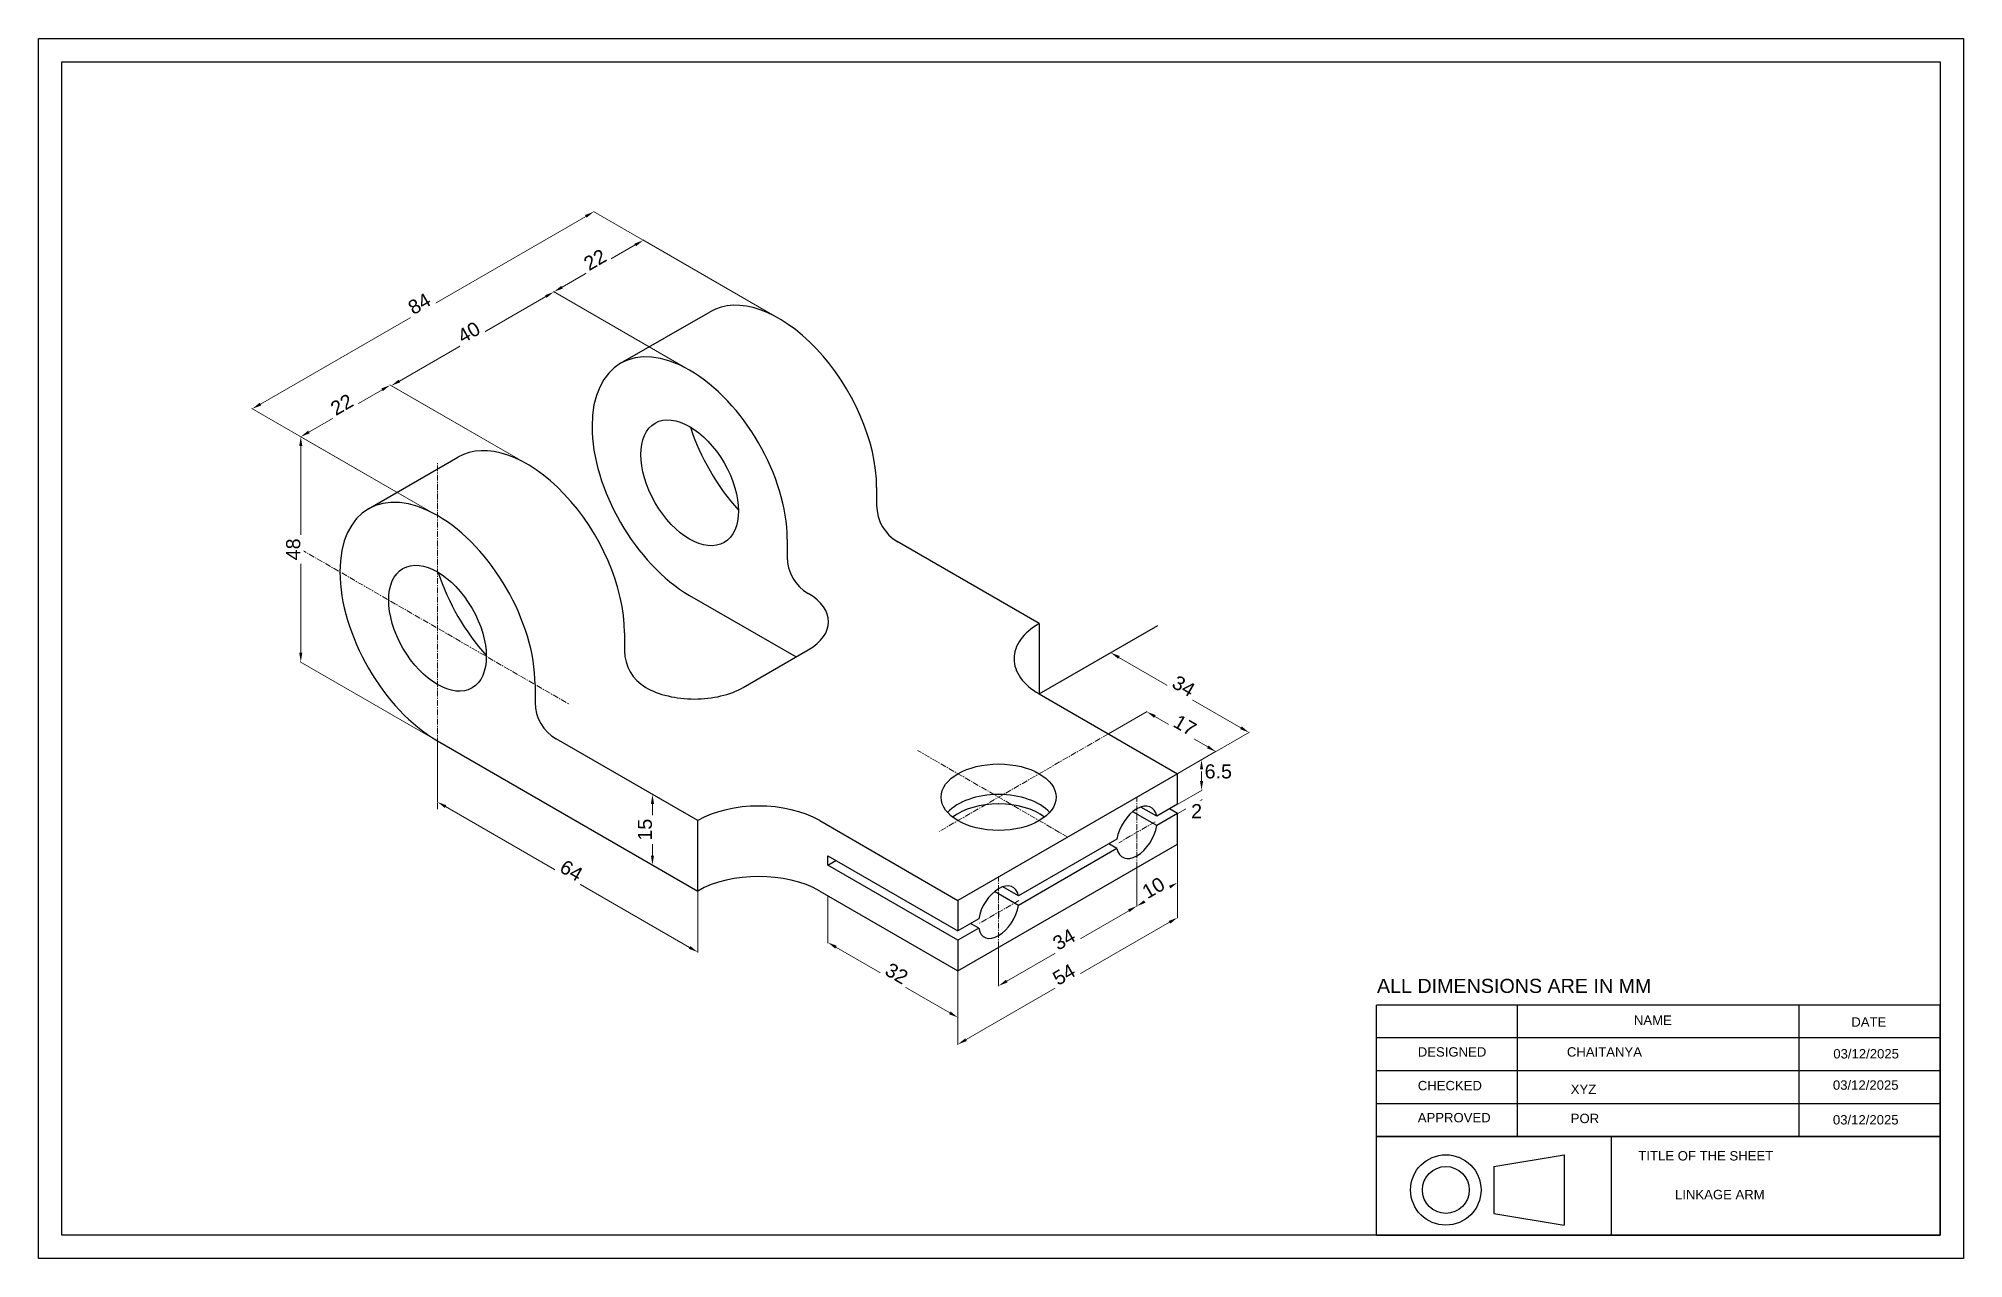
# Model space of a CAD drawing. Header units: millimetres. Extents: x -85 to 325, y -134 to 126.
import ezdxf

# ---------------------------------------------------------------- set-up
doc = ezdxf.new("R2010")
doc.units = ezdxf.units.MM
doc.header["$MEASUREMENT"] = 0
doc.linetypes.add('CENTER', pattern=[2, 1.25, -0.25, 0.25, -0.25])
doc.layers.add('centerline', color=1, linetype='CENTER', lineweight=15)
doc.layers.add('dimension line', color=3, linetype='Continuous', lineweight=15)
doc.layers.add('TEXT', color=254, linetype='Continuous')
doc.styles.get("Standard").update_dxf_attribs({"font": 'arial.ttf'})
doc.dimstyles.new('AM_ANSI$0', dxfattribs={"dimtxt": 3, "dimasz": 2, "dimexe": 0.1, "dimexo": 0.05, "dimgap": 0.06, "dimtad": 1, "dimtoh": 1, "dimdec": 3, "dimzin": 9, "dimdsep": 46, "dimtxsty": 'Standard', "dimcen": 0, "dimclrd": 256, "dimclre": 256, "dimclrt": 256, "dimadec": 0, "dimazin": 2, "dimtp": 0.1, "dimtm": 0.1, "dimtfac": 0.71, "dimtdec": 3, "dimtofl": 0, "dimtmove": 0, "dimatfit": 3, "dimfxl": 1, "dimtfill": 1, "dimtolj": 1, "dimtzin": 7, "dimlwd": -1, "dimlwe": -1, "dimarcsym": 1})

# ---------------------------------------------------------------- blocks, each defined once
blk = doc.blocks.new('*D4')
at = {"layer": 'Defpoints', "color": 0, "transparency": 16777216}
for p in [(-29.12, 40.81), (0, 24), (0, -24)]:
    blk.add_point(p, dxfattribs=at)
at = {"layer": 'dimension line', "transparency": 16777216}
for p, q in [((-0.05, 24.03), (-29.22, 40.87)), ((-29.12, -5.19), (-29.12, 38.81)), ((-0.05, -23.97), (-29.22, -7.13))]:
    blk.add_line(p, q, dxfattribs=at)
for points in [[(-29.46, 38.81), (-28.79, 38.81), (-29.12, 40.81)], [(-29.46, -5.19), (-28.79, -5.19), (-29.12, -7.19)]]:
    blk.add_solid(points, dxfattribs=at)
at = {"layer": 'dimension line', "transparency": 16777216, "insert": (-30.72, 16.81), "char_height": 3, "attachment_point": 5, "rotation": 90, "bg_fill": 3, "box_fill_scale": 1.25, "bg_fill_color": 256, "bg_fill_true_color": 13158600, "bg_fill_transparency": 0}
blk.add_mtext('\\A1;48', dxfattribs=at)
blk = doc.blocks.new('*D5')
at = {"layer": 'Defpoints', "color": 0, "transparency": 16777216}
for p in [(-10.07, 51.81), (19.05, 35), (0, 24)]:
    blk.add_point(p, dxfattribs=at)
at = {"layer": 'dimension line', "transparency": 16777216}
for p, q in [((-27.39, 41.81), (-11.8, 50.81)), ((19, 35.03), (-10.17, 51.87)), ((-0.05, 24.03), (-29.22, 40.87))]:
    blk.add_line(p, q, dxfattribs=at)
for points in [[(-11.97, 51.1), (-11.64, 50.53), (-10.07, 51.81)], [(-27.56, 42.1), (-27.23, 41.53), (-29.12, 40.81)]]:
    blk.add_solid(points, dxfattribs=at)
at = {"layer": 'dimension line', "transparency": 16777216, "insert": (-20.38, 47.67), "char_height": 3, "attachment_point": 5, "rotation": 29.9987, "bg_fill": 3, "box_fill_scale": 1.25, "bg_fill_color": 256, "bg_fill_true_color": 13158600, "bg_fill_transparency": 0}
blk.add_mtext('\\A1;22', dxfattribs=at)
blk = doc.blocks.new('*D6')
at = {"layer": 'Defpoints', "color": 0, "transparency": 16777216}
for p in [(24.79, 71.69), (53.69, 55), (19.05, 35)]:
    blk.add_point(p, dxfattribs=at)
at = {"layer": 'dimension line', "transparency": 16777216}
for p, q in [((-8.11, 52.69), (23.06, 70.69)), ((53.64, 55.03), (24.69, 71.74)), ((19, 35.03), (-9.95, 51.74))]:
    blk.add_line(p, q, dxfattribs=at)
for points in [[(22.9, 70.97), (23.23, 70.4), (24.79, 71.69)], [(-8.28, 52.97), (-7.95, 52.4), (-9.85, 51.69)]]:
    blk.add_solid(points, dxfattribs=at)
at = {"layer": 'dimension line', "transparency": 16777216, "insert": (6.68, 63.06), "char_height": 3, "attachment_point": 5, "rotation": 30, "bg_fill": 3, "box_fill_scale": 1.25, "bg_fill_color": 256, "bg_fill_true_color": 13158600, "bg_fill_transparency": 0}
blk.add_mtext('\\A1;40', dxfattribs=at)
blk = doc.blocks.new('*D7')
at = {"layer": 'Defpoints', "color": 0, "transparency": 16777216}
for p in [(157.62, -46), (157.62, -61.67), (110.85, -73)]:
    blk.add_point(p, dxfattribs=at)
at = {"layer": 'dimension line', "transparency": 16777216}
for p, q in [((157.62, -46.06), (157.62, -61.79)), ((112.58, -87.67), (155.88, -62.67)), ((110.85, -73.06), (110.85, -88.79))]:
    blk.add_line(p, q, dxfattribs=at)
for points in [[(155.72, -62.38), (156.05, -62.96), (157.62, -61.67)], [(112.42, -87.38), (112.75, -87.96), (110.85, -88.67)]]:
    blk.add_solid(points, dxfattribs=at)
at = {"layer": 'dimension line', "transparency": 16777216, "insert": (133.44, -73.8), "char_height": 3, "attachment_point": 5, "rotation": 30, "bg_fill": 3, "box_fill_scale": 1.25, "bg_fill_color": 256, "bg_fill_true_color": 13158600, "bg_fill_transparency": 0}
blk.add_mtext('\\A1;54', dxfattribs=at)
blk = doc.blocks.new('*D8')
at = {"layer": 'Defpoints', "color": 0, "transparency": 16777216}
for p in [(33.31, 88.77), (72.75, 66), (0, 24)]:
    blk.add_point(p, dxfattribs=at)
at = {"layer": 'dimension line', "transparency": 16777216}
for p, q in [((-37.71, 47.77), (31.58, 87.77)), ((72.7, 66.03), (33.21, 88.83)), ((-0.05, 24.03), (-39.54, 46.83))]:
    blk.add_line(p, q, dxfattribs=at)
for points in [[(31.41, 88.06), (31.74, 87.48), (33.31, 88.77)], [(-37.87, 48.06), (-37.54, 47.48), (-39.44, 46.77)]]:
    blk.add_solid(points, dxfattribs=at)
at = {"layer": 'dimension line', "transparency": 16777216, "insert": (-3.86, 69.15), "char_height": 3, "attachment_point": 5, "rotation": 30, "bg_fill": 3, "box_fill_scale": 1.25, "bg_fill_color": 256, "bg_fill_true_color": 13158600, "bg_fill_transparency": 0}
blk.add_mtext('\\A1;84', dxfattribs=at)
blk = doc.blocks.new('*D9')
at = {"layer": 'Defpoints', "color": 0, "transparency": 16777216}
for p in [(43.85, 82.69), (72.75, 66), (53.69, 55)]:
    blk.add_point(p, dxfattribs=at)
at = {"layer": 'dimension line', "transparency": 16777216}
for p, q in [((72.7, 66.03), (43.75, 82.74)), ((26.53, 72.69), (42.11, 81.69)), ((53.64, 55.03), (24.69, 71.74))]:
    blk.add_line(p, q, dxfattribs=at)
for points in [[(41.95, 81.97), (42.28, 81.4), (43.85, 82.69)], [(26.36, 72.97), (26.69, 72.4), (24.79, 71.69)]]:
    blk.add_solid(points, dxfattribs=at)
at = {"layer": 'dimension line', "transparency": 16777216, "insert": (33.54, 78.54), "char_height": 3, "attachment_point": 5, "rotation": 30, "bg_fill": 3, "box_fill_scale": 1.25, "bg_fill_color": 256, "bg_fill_true_color": 13158600, "bg_fill_transparency": 0}
blk.add_mtext('\\A1;22', dxfattribs=at)
blk = doc.blocks.new('*D10')
at = {"layer": 'Defpoints', "color": 0, "transparency": 16777216}
for p in [(0, -24), (55.43, -56), (55.43, -69.02)]:
    blk.add_point(p, dxfattribs=at)
at = {"layer": 'dimension line', "transparency": 16777216}
for p, q in [((0, -24.06), (0, -37.13)), ((1.73, -38.02), (53.69, -68.02)), ((55.43, -56.06), (55.43, -69.13))]:
    blk.add_line(p, q, dxfattribs=at)
for points in [[(1.9, -37.73), (1.57, -38.3), (0, -37.02)], [(53.86, -67.73), (53.53, -68.3), (55.43, -69.02)]]:
    blk.add_solid(points, dxfattribs=at)
at = {"layer": 'dimension line', "transparency": 16777216, "insert": (28.51, -51.64), "char_height": 3, "attachment_point": 5, "rotation": 330, "bg_fill": 3, "box_fill_scale": 1.25, "bg_fill_color": 256, "bg_fill_true_color": 13158600, "bg_fill_transparency": 0}
blk.add_mtext('\\A1;64', dxfattribs=at)
blk = doc.blocks.new('*D11')
at = {"layer": 'Defpoints', "color": 0, "transparency": 16777216}
for p in [(83.14, -57), (83.14, -66.96), (110.85, -73)]:
    blk.add_point(p, dxfattribs=at)
at = {"layer": 'dimension line', "transparency": 16777216}
for p, q in [((83.14, -57.06), (83.14, -67.08)), ((109.12, -81.96), (84.87, -67.96)), ((110.85, -73.06), (110.85, -83.08))]:
    blk.add_line(p, q, dxfattribs=at)
for points in [[(85.04, -67.67), (84.7, -68.25), (83.14, -66.96)], [(109.29, -81.67), (108.95, -82.25), (110.85, -82.96)]]:
    blk.add_solid(points, dxfattribs=at)
at = {"layer": 'dimension line', "transparency": 16777216, "insert": (97.79, -73.58), "char_height": 3, "attachment_point": 5, "rotation": 330, "bg_fill": 3, "box_fill_scale": 1.25, "bg_fill_color": 256, "bg_fill_true_color": 13158600, "bg_fill_transparency": 0}
blk.add_mtext('\\A1;32', dxfattribs=at)
blk = doc.blocks.new('*D12')
at = {"layer": 'Defpoints', "color": 0, "transparency": 16777216}
blk.add_point((157.62, -46), dxfattribs=at)
at = {"layer": 'dimension line', "transparency": 16777216}
for p, q in [((157.62, -46.06), (157.62, -54.31)), ((148.96, -51.06), (148.96, -59.31)), ((155.88, -55.2), (150.69, -58.2))]:
    blk.add_line(p, q, dxfattribs=at)
for points in [[(155.72, -54.91), (156.05, -55.48), (157.62, -54.2)], [(150.52, -57.91), (150.86, -58.48), (148.96, -59.2)]]:
    blk.add_solid(points, dxfattribs=at)
at = {"layer": 'dimension line', "transparency": 16777216, "insert": (152.49, -55.32), "char_height": 3, "attachment_point": 5, "rotation": 30, "bg_fill": 3, "box_fill_scale": 1.25, "bg_fill_color": 256, "bg_fill_true_color": 13158600, "bg_fill_transparency": 0}
blk.add_mtext('\\A1;10', dxfattribs=at)
at = {"layer": 'Defpoints', "color": 0, "transparency": 16777216}
for p in [(148.96, -51), (148.96, -59.2)]:
    blk.add_point(p, dxfattribs=at)
blk = doc.blocks.new('*D13')
at = {"layer": 'Defpoints', "color": 0, "transparency": 16777216}
for p in [(148.96, -51), (119.51, -68), (119.51, -76.2)]:
    blk.add_point(p, dxfattribs=at)
at = {"layer": 'dimension line', "transparency": 16777216}
for p, q in [((148.96, -51.06), (148.96, -59.31)), ((147.22, -60.2), (121.24, -75.2)), ((119.51, -68.06), (119.51, -76.31))]:
    blk.add_line(p, q, dxfattribs=at)
for points in [[(147.06, -59.91), (147.39, -60.48), (148.96, -59.2)], [(121.08, -74.91), (121.41, -75.48), (119.51, -76.2)]]:
    blk.add_solid(points, dxfattribs=at)
at = {"layer": 'dimension line', "transparency": 16777216, "insert": (133.44, -66.32), "char_height": 3, "attachment_point": 5, "rotation": 30, "bg_fill": 3, "box_fill_scale": 1.25, "bg_fill_color": 256, "bg_fill_true_color": 13158600, "bg_fill_transparency": 0}
blk.add_mtext('\\A1;34', dxfattribs=at)
blk = doc.blocks.new('*D14')
at = {"layer": 'Defpoints', "color": 0, "transparency": 16777216}
for p in [(157.62, -31), (157.62, -37.5)]:
    blk.add_point(p, dxfattribs=at)
at = {"layer": 'dimension line', "transparency": 16777216}
for p, q in [((157.67, -30.97), (162.83, -27.99)), ((162.73, -30.05), (162.73, -32.55)), ((157.67, -37.47), (162.83, -34.49))]:
    blk.add_line(p, q, dxfattribs=at)
at = {"layer": 'dimension line', "transparency": 16777216, "insert": (166.3, -30.52), "char_height": 3, "attachment_point": 5, "bg_fill": 3, "box_fill_scale": 1.25, "bg_fill_color": 256, "bg_fill_true_color": 13158600, "bg_fill_transparency": 0}
blk.add_mtext('\\A1;6.5', dxfattribs=at)
at = {"layer": 'Defpoints', "color": 0, "transparency": 16777216}
blk.add_point((162.73, -34.55), dxfattribs=at)
at = {"layer": 'dimension line', "transparency": 16777216}
for points in [[(162.4, -30.05), (163.06, -30.05), (162.73, -28.05)], [(162.4, -32.55), (163.06, -32.55), (162.73, -34.55)]]:
    blk.add_solid(points, dxfattribs=at)
blk = doc.blocks.new('*D15')
at = {"layer": 'dimension line', "transparency": 16777216}
for p, q in [((162.73, -32.55), (162.73, -30.55)), ((157.67, -37.47), (162.83, -34.49)), ((157.67, -39.47), (162.83, -36.49)), ((162.73, -40.55), (160.68, -40.55)), ((162.73, -38.55), (162.73, -40.55))]:
    blk.add_line(p, q, dxfattribs=at)
for points in [[(162.4, -32.55), (163.06, -32.55), (162.73, -34.55)], [(162.4, -38.55), (163.06, -38.55), (162.73, -36.55)]]:
    blk.add_solid(points, dxfattribs=at)
at = {"layer": 'dimension line', "transparency": 16777216, "insert": (161.68, -38.98), "char_height": 3, "attachment_point": 5, "bg_fill": 3, "box_fill_scale": 1.25, "bg_fill_color": 256, "bg_fill_true_color": 13158600, "bg_fill_transparency": 0}
blk.add_mtext('\\A1;2', dxfattribs=at)
at = {"layer": 'Defpoints', "color": 0, "transparency": 16777216}
for p in [(162.73, -36.55), (157.62, -37.5), (157.62, -39.5)]:
    blk.add_point(p, dxfattribs=at)
blk = doc.blocks.new('*D16')
at = {"layer": 'Defpoints', "color": 0, "transparency": 16777216}
for p in [(143.4, -5.21), (128.17, -14), (157.62, -31)]:
    blk.add_point(p, dxfattribs=at)
at = {"layer": 'dimension line', "transparency": 16777216}
for p, q in [((128.22, -13.97), (143.5, -5.15)), ((171.11, -21.21), (145.13, -6.21)), ((157.67, -30.97), (172.94, -22.15))]:
    blk.add_line(p, q, dxfattribs=at)
for points in [[(145.3, -5.92), (144.96, -6.5), (143.4, -5.21)], [(171.28, -20.92), (170.95, -21.5), (172.84, -22.21)]]:
    blk.add_solid(points, dxfattribs=at)
at = {"layer": 'dimension line', "transparency": 16777216, "insert": (158.92, -12.33), "char_height": 3, "attachment_point": 5, "rotation": 330, "bg_fill": 3, "box_fill_scale": 1.25, "bg_fill_color": 256, "bg_fill_true_color": 13158600, "bg_fill_transparency": 0}
blk.add_mtext('\\A1;34', dxfattribs=at)
blk = doc.blocks.new('*D17')
at = {"layer": 'Defpoints', "color": 0, "transparency": 16777216}
for p in [(151.06, -17.79), (142.89, -22.5), (157.62, -31)]:
    blk.add_point(p, dxfattribs=at)
at = {"layer": 'dimension line', "transparency": 16777216}
for p, q in [((142.94, -22.47), (151.16, -17.73)), ((164.05, -25.29), (152.79, -18.79)), ((157.67, -30.97), (165.88, -26.23))]:
    blk.add_line(p, q, dxfattribs=at)
for points in [[(152.96, -18.5), (152.62, -19.08), (151.06, -17.79)], [(164.21, -25), (163.88, -25.58), (165.78, -26.29)]]:
    blk.add_solid(points, dxfattribs=at)
at = {"layer": 'dimension line', "transparency": 16777216, "insert": (159.2, -20.68), "char_height": 3, "attachment_point": 5, "rotation": 330, "bg_fill": 3, "box_fill_scale": 1.25, "bg_fill_color": 256, "bg_fill_true_color": 13158600, "bg_fill_transparency": 0}
blk.add_mtext('\\A1;17', dxfattribs=at)
blk = doc.blocks.new('*D18')
at = {"layer": 'Defpoints', "color": 0, "transparency": 16777216}
for p in [(55.43, -41), (45.78, -50.43), (55.43, -56)]:
    blk.add_point(p, dxfattribs=at)
at = {"layer": 'dimension line', "transparency": 16777216}
blk.add_line((45.78, -37.43), (45.78, -48.43), dxfattribs=at)
for points in [[(45.45, -37.43), (46.12, -37.43), (45.78, -35.43)], [(45.45, -48.43), (46.12, -48.43), (45.78, -50.43)]]:
    blk.add_solid(points, dxfattribs=at)
at = {"layer": 'dimension line', "transparency": 16777216, "insert": (44.19, -42.93), "char_height": 3, "attachment_point": 5, "rotation": 90, "bg_fill": 3, "box_fill_scale": 1.25, "bg_fill_color": 256, "bg_fill_true_color": 13158600, "bg_fill_transparency": 0}
blk.add_mtext('\\A1;15', dxfattribs=at)
blk = doc.blocks.new('3rd Angle Projection Symbol')
for p, q in [((40.9, 20), (100.9, 30)), ((40.9, 20), (40.9, -20)), ((100.9, 30), (100.9, -30)), ((40.9, -20), (100.9, -30))]:
    blk.add_line(p, q)
for radius in [30, 20]:
    blk.add_circle((0, 0), radius)
blk = doc.blocks.new('CLASS WORK CADD CENTER 3ED ANGLE')
at = {"layer": 'TEXT'}
for p, q in [((-120, 21), (-120, 49)), ((0, 49), (-120, 49)), ((-90, 21), (-90, 49)), ((-30, 21), (-30, 49)), ((0, 21), (0, 49)), ((0, 42), (-120, 42)), ((0, 35), (-120, 35)), ((0, 28), (-120, 28)), ((-120, 0), (-120, 21)), ((0, 21), (-120, 21)), ((-120, 21), (0, 21)), ((-70, 0), (-70, 21)), ((0, 0), (0, 21)), ((-120, 0), (0, 0))]:
    blk.add_line(p, q, dxfattribs=at)
at = {"layer": 'TEXT', "xscale": 0.25, "yscale": 0.25, "zscale": 0.25}
blk.add_blockref('3rd Angle Projection Symbol', (-105.26, 9.61), dxfattribs=at)
at = {"layer": 'TEXT', "attachment_point": 1}
for s, width, insert, char_height in [('ALL DIMENSIONS ARE IN MM', 72.2562, (-119.92, 54.6), 3), ('NAME', 21.3126, (-65.2, 46.79), 2), ('DATE', 21.3126, (-18.89, 46.41), 2), ('DESIGNED', 21.3126, (-111.23, 40.03), 2), ('CHECKED', 21.3126, (-111.23, 32.85), 2), ('APPROVED', 21.3126, (-111.23, 26.02), 2), ('TITLE OF THE SHEET', 72.2562, (-64.25, 17.89), 2)]:
    blk.add_mtext_dynamic_manual_height_columns(s, width=width, gutter_width=1, heights=[0], dxfattribs=dict(at, insert=insert, char_height=char_height))
at = {"layer": 'TEXT'}
for tag, p in [('ABC', (-79.47, 38.03)), ('01/01/2000', (-22.73, 37.63)), ('01/01/2000', (-22.81, 30.97)), ('RR', (-78.65, 30.07)), ('CC', (-78.65, 23.85)), ('01/01/2000', (-22.81, 23.57)), ('ABCD', (-56.44, 7.63))]:
    blk.add_attdef(tag, p, '', height=2, dxfattribs=at)

msp = doc.modelspace()

# ---------------------------------------------------------------- linework, layer by layer
for p, q in [((38.9966, 56.4558), (58.0492, 67.4558)), ((-14.6969, 25.4558), (4.3556, 36.4558)), ((93.5307, 30), (93.5307, 26.1962)), ((74.4782, 19), (74.4782, 15.1962)), ((128.1718, 1), (97.8971, 18.4791)), ((53.6936, 7), (76.3801, -6.0981)), ((128.1718, 1), (128.1718, -14)), ((39.8372, -1), (39.8372, -4.8038)), ((65.1218, -12.5981), (78.9782, -4.5981)), ((20.7846, -12), (20.7846, -15.8038)), ((128.1718, -14), (157.6166, -31)), ((0, -24), (55.4256, -56)), ((55.4256, -41), (25.2846, -23.5981)), ((157.6166, -31), (110.8513, -58)), ((157.6166, -37.5), (157.6166, -31)), ((55.4256, -56), (55.4256, -41)), ((81.4064, -41), (110.8513, -58)), ((153.199, -42.0505), (148.0903, -39.101)), ((153.199, -40.0505), (149.8224, -38.101)), ((157.6166, -37.5), (153.199, -40.0505)), ((157.6166, -39.5), (153.199, -42.0505)), ((157.6166, -39.5), (155.8846, -38.5)), ((157.6166, -46), (157.6166, -39.5)), ((144.7137, -44.9495), (123.7541, -57.0505)), ((83.1384, -50.5), (83.1384, -48.5)), ((83.1384, -48.5), (110.8513, -64.5)), ((110.8513, -73), (157.6166, -46)), ((144.7137, -46.9495), (123.7541, -59.0505)), ((144.7137, -46.9495), (142.9817, -45.9495)), ((83.1384, -50.5), (84.8705, -49.5)), ((110.8513, -66.5), (83.1384, -50.5)), ((81.4064, -56), (110.8513, -73)), ((123.7541, -59.0505), (118.6455, -56.101)), ((123.7541, -57.0505), (120.3775, -55.101)), ((110.8513, -58), (110.8513, -64.5)), ((119.5115, -60.5), (119.5115, -61.5)), ((115.2689, -61.9495), (110.8513, -64.5)), ((115.2689, -63.9495), (110.8513, -66.5)), ((115.2689, -63.9495), (113.5368, -62.9495)), ((110.8513, -66.5), (110.8513, -73))]:
    msp.add_line(p, q)
at = {"color": 9}
msp.add_line((128.1718, -14), (153.4056, 0.5688), dxfattribs=at)
for centre in [(102.5307, 26.1962), (83.4782, 15.1962), (48.8372, -4.8038), (29.7846, -15.8038)]:
    msp.add_arc(centre, 9, 180, 240)
for centre, major_axis, start_param, end_param in [((72.7461, 42), (14.6969, -25.4558), 0.78539816, 3.14159265), ((53.6936, 31), (14.6969, -25.4558), 0.78539816, 5.49778714), ((72.7461, 42), (14.6969, -25.4558), 4.35683036, 5.0679476), ((19.0526, 11), (14.6969, -25.4558), 0.78539816, 3.14159265), ((0, 0), (14.6969, -25.4558), 0.78539816, 5.49778714), ((19.0526, 11), (14.6969, -25.4558), 4.35683036, 5.0679476), ((68.5859, 1.4019), (-14.6969, 0), 8.6393798, 10.21017612), ((141.1621, -6.5), (-18.3712, 0), 5.49778714, 7.06858347), ((54.7295, -6.5981), (-14.6969, 0), 0.78539816, 2.35619449), ((119.5115, -42.5), (-12.2474, 0), 3.61915927, 5.8056187), ((68.416, -48.5), (-18.3712, 0), 3.92699082, 5.49778714), ((119.5115, -44.5), (-12.2474, 0), 10.06958066, 11.92156791), ((148.9564, -43.5), (-3.0619, -5.3033), 8.84073772, 11.57961453), ((148.9564, -43.5), (-3.0619, -5.3033), 5.69914506, 8.43802188), ((68.416, -63.5), (-18.3712, 0), 3.92699082, 5.49778714), ((119.5115, -60.5), (-3.0619, -5.3033), 8.84073772, 11.57961453), ((119.5115, -60.5), (-3.0619, -5.3033), 5.69914506, 8.43802188)]:
    msp.add_ellipse(centre, major_axis=major_axis, ratio=0.57735027, start_param=start_param, end_param=end_param)
for centre, major_axis in [((53.6936, 31), (7.3485, -12.7279)), ((0, 0), (7.3485, -12.7279)), ((119.5115, -36), (-12.2474, 0))]:
    msp.add_ellipse(centre, major_axis=major_axis, ratio=0.57735027)
at = {"layer": 'centerline'}
for p, q in [((0, -38.5468), (0, 35.3973)), ((-29.0686, 16.7828), (28.0894, -16.2174)), ((142.8942, -22.5), (106.8931, -43.2852)), ((134.2339, -44.5), (102.2669, -26.0438)), ((148.9564, -51), (148.9564, -36)), ((152.8196, -41.2695), (145.0931, -45.7305)), ((119.5115, -68), (119.5115, -53)), ((123.8416, -58), (115.1814, -63))]:
    msp.add_line(p, q, dxfattribs=at)

# ---------------------------------------------------------------- block references
at = {"layer": 'TEXT'}
ref = msp.add_blockref('CLASS WORK CADD CENTER 3ED ANGLE', (320.0182, -129.3156), dxfattribs=at)
ref.add_attrib('ABCD', 'LINKAGE ARM', (263.5741, -121.6822), dxfattribs={"height": 2})
ref.add_attrib('ABC', 'CHAITANYA', (240.5495, -91.2894), dxfattribs={"height": 2})
ref.add_attrib('RR', 'XYZ', (241.3647, -99.2446), dxfattribs={"height": 2})
ref.add_attrib('CC', 'POR', (241.3647, -105.4623), dxfattribs={"height": 2})
ref.add_attrib('01/01/2000', '03/12/2025', (297.287, -91.6822), dxfattribs={"height": 2})
ref.add_attrib('01/01/2000', '03/12/2025', (297.2056, -98.3504), dxfattribs={"height": 2})
ref.add_attrib('01/01/2000', '03/12/2025', (297.2056, -105.7505), dxfattribs={"height": 2})

# ---------------------------------------------------------------- next in the draw order: dimensions: what is measured, and where the dimension line sits
at = {"layer": 'dimension line'}
dim = msp.add_linear_dim(base=(-29.1238, 40.8146), p1=(0, -24), p2=(0, 24), angle=90, dimstyle='AM_ANSI$0', dxfattribs=at)
dim.commit()
dim.dimension.update_dxf_attribs({"geometry": '*D4', "text_midpoint": (-30.7155, 16.8146)})
dim = msp.add_linear_dim(base=(162.7316, -34.5468), p1=(157.6166, -31), p2=(157.6166, -37.5), angle=90, dimstyle='AM_ANSI$0', override={"dimtmove": 2}, dxfattribs=at)
dim.commit()
dim.dimension.update_dxf_attribs({"geometry": '*D14', "text_midpoint": (166.301, -30.518), "dimtype": 160})
dim = msp.add_aligned_dim(p1=(110.8513, -73), p2=(157.6166, -46), distance=-13.5716, dimstyle='AM_ANSI$0', dxfattribs=at)
dim.commit()
dim.dimension.update_dxf_attribs({"geometry": '*D7', "text_midpoint": (133.4411, -73.798)})

# ---------------------------------------------------------------- next in the draw order: dimensions: what is measured, and where the dimension line sits
for p1, p2, distance, picture, middle in [((0, 24), (19.0531, 34.9997), 29.1234, '*D5', (-20.3803, 47.6708)), ((0, -24), (55.4256, -56), -11.272, '*D10', (28.5087, -51.6373))]:
    dim = msp.add_aligned_dim(p1=p1, p2=p2, distance=distance, dimstyle='AM_ANSI$0', dxfattribs=at)
    dim.commit()
    dim.dimension.update_dxf_attribs({"geometry": picture, "text_midpoint": middle})
dim = msp.add_linear_dim(base=(162.7316, -36.5468), p1=(157.6166, -37.5), p2=(157.6166, -39.5), angle=90, dimstyle='AM_ANSI$0', dxfattribs=at)
dim.commit()
dim.dimension.update_dxf_attribs({"geometry": '*D15', "text_midpoint": (161.6781, -38.9807)})
for p1, p2, distance, picture, middle in [((157.6166, -46), (148.9564, -51), 7.0979, '*D12', (152.4906, -55.3175)), ((110.8513, -73), (83.1384, -57), 8.6265, '*D11', (97.7912, -73.5817))]:
    dim = msp.add_aligned_dim(p1=p1, p2=p2, distance=distance, dimstyle='AM_ANSI$0', override={"dimpost": ''}, dxfattribs=at)
    dim.commit()
    dim.dimension.update_dxf_attribs({"geometry": picture, "text_midpoint": middle})

# ---------------------------------------------------------------- next in the draw order: dimensions: what is measured, and where the dimension line sits
for p1, p2, distance, picture, middle in [((19.0526, 35), (53.6936, 55), 28.8994, '*D6', (6.6778, 63.0636)), ((157.6166, -31), (128.1718, -14), -15.2277, '*D16', (158.9182, -12.3289))]:
    dim = msp.add_aligned_dim(p1=p1, p2=p2, distance=distance, dimstyle='AM_ANSI$0', override={"dimpost": ''}, dxfattribs=at)
    dim.commit()
    dim.dimension.update_dxf_attribs({"geometry": picture, "text_midpoint": middle})
dim = msp.add_linear_dim(base=(45.7838, -50.4333), p1=(55.4256, -41), p2=(55.4256, -56), angle=90, dimstyle='AM_ANSI$0', override={"dimpost": '', "dimse1": 1, "dimse2": 1}, dxfattribs=at)
dim.commit()
dim.dimension.update_dxf_attribs({"geometry": '*D18', "text_midpoint": (44.1921, -42.9333)})
dim = msp.add_aligned_dim(p1=(148.9564, -51), p2=(119.5115, -68), distance=7.0979, dimstyle='AM_ANSI$0', dxfattribs=at)
dim.commit()
dim.dimension.update_dxf_attribs({"geometry": '*D13', "text_midpoint": (133.4376, -66.3166)})

# ---------------------------------------------------------------- next in the draw order: dimensions: what is measured, and where the dimension line sits
dim = msp.add_aligned_dim(p1=(0, 24), p2=(72.7461, 66), distance=39.4385, dimstyle='AM_ANSI$0', dxfattribs=at)
dim.commit()
dim.dimension.update_dxf_attribs({"geometry": '*D8', "text_midpoint": (-3.8613, 69.1483)})
dim = msp.add_aligned_dim(p1=(157.6166, -31), p2=(142.8942, -22.5), distance=-8.1621, dimstyle='AM_ANSI$0', override={"dimpost": ''}, dxfattribs=at)
dim.commit()
dim.dimension.update_dxf_attribs({"geometry": '*D17', "text_midpoint": (159.2006, -20.6813)})

# ---------------------------------------------------------------- next in the draw order: dimensions: what is measured, and where the dimension line sits
dim = msp.add_aligned_dim(p1=(53.6936, 55), p2=(72.7461, 66), distance=28.8994, dimstyle='AM_ANSI$0', dxfattribs=at)
dim.commit()
dim.dimension.update_dxf_attribs({"geometry": '*D9', "text_midpoint": (33.5374, 78.5414)})

# ---------------------------------------------------------------- next in the draw order: linework, layer by layer
at = {"layer": 'TEXT'}
for points in [[(325.0182, -134.3156), (-84.9818, -134.3156), (-84.9818, 125.6844), (325.0182, 125.6844)], [(320.0182, -129.3156), (-79.9818, -129.3156), (-79.9818, 120.6844), (320.0182, 120.6844)]]:
    msp.add_lwpolyline(points, close=True, dxfattribs=at)

doc.saveas('drawing.dxf')
